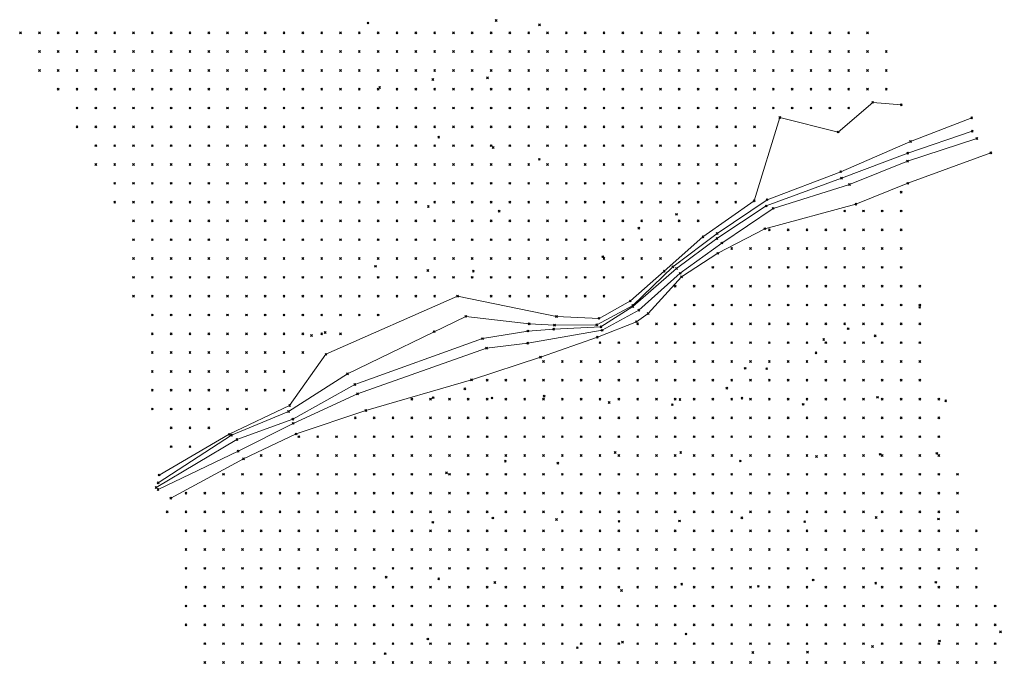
# Model space of a CAD drawing. Header units: metres. Extents: x 441556 to 446409, y 432338 to 461058.
# Drawn here: x 441576.6 to 441733, y 459607.3 to 459710 of the extents above; entities that cross this region are included whole.
import ezdxf

# ---------------------------------------------------------------- set-up
doc = ezdxf.new("R2010")
doc.units = ezdxf.units.M
doc.header["$MEASUREMENT"] = 0
doc.header["$PDMODE"] = 35
doc.header["$PDSIZE"] = 0.15
for name, color, linetype, lineweight in [('DTM-BRE-RevN_GRP_FIRUL APEI', 2, 'Continuous', 0), ('DTM-BRE-RevN_GRP_RAU', 2, 'Continuous', 0), ('DTM-BRE-RevN_GRP_TALUZ SUS', 2, 'Continuous', 0), ('DTM-NOK-RevN_LIDAR_co_lidar', 91, 'Continuous', 0), ('DTM-NOK-RevN_RTK', 32, 'Continuous', 0)]:
    doc.layers.add(name, color=color, linetype=linetype, lineweight=lineweight)

msp = doc.modelspace()

# ---------------------------------------------------------------- linework, layer by layer
at = {"layer": 'DTM-BRE-RevN_GRP_FIRUL APEI'}
for p, q in [((441728.411, 459692.17, 411.005), (441718.114, 459688.663, 411.421)), ((441718.114, 459688.663, 411.421), (441707.566, 459684.701, 412.265)), ((441707.566, 459684.701, 412.265), (441695.576, 459680.254, 412.797)), ((441695.576, 459680.254, 412.797), (441687.715, 459675.065, 413.694)), ((441687.715, 459675.065, 413.694), (441681.257, 459670.286, 414.897)), ((441681.257, 459670.286, 414.897), (441674.319, 459664.214, 417.502)), ((441674.319, 459664.214, 417.502), (441669.231, 459660.983, 419.104)), ((441661.697, 459660.615, 422.203), (441657.561, 459660.319, 423.459)), ((441669.231, 459660.983, 419.104), (441661.697, 459660.615, 422.203)), ((441650.366, 459659.108, 425.289), (441630.018, 459651.801, 428.61)), ((441657.561, 459660.319, 423.459), (441650.366, 459659.108, 425.289)), ((441630.018, 459651.801, 428.61), (441620.131, 459646.261, 429.592)), ((441620.131, 459646.261, 429.592), (441611.218, 459643.018, 431.457)), ((441611.218, 459643.018, 431.457), (441598.356, 459635.364, 432.841))]:
    msp.add_line(p, q, dxfattribs=at)
at = {"layer": 'DTM-BRE-RevN_GRP_RAU'}
for p, q in [((441728.315, 459694.32, 410.971), (441718.576, 459690.537, 411.454)), ((441718.576, 459690.537, 411.454), (441707.434, 459685.722, 412.022)), ((441729.121, 459691.028, 411.126), (441718.086, 459687.406, 411.567)), ((441718.086, 459687.406, 411.567), (441708.841, 459683.666, 412.205)), ((441707.434, 459685.722, 412.022), (441695.695, 459681.256, 413.106)), ((441708.841, 459683.666, 412.205), (441696.666, 459679.875, 413.113)), ((441695.695, 459681.256, 413.106), (441687.738, 459675.882, 413.951)), ((441696.666, 459679.875, 413.113), (441688.482, 459674.354, 414.057)), ((441687.738, 459675.882, 413.951), (441680.69, 459670.561, 415.596)), ((441688.482, 459674.354, 414.057), (441681.856, 459669.52, 415.448)), ((441680.69, 459670.561, 415.596), (441674.285, 459664.389, 418.106)), ((441681.856, 459669.52, 415.448), (441675.264, 459663.658, 418.32)), ((441674.285, 459664.389, 418.106), (441668.556, 459661.316, 420.104)), ((441675.264, 459663.658, 418.32), (441669.428, 459660.435, 419.614)), ((441647.686, 459662.655, 426.124), (441628.825, 459653.481, 428.664)), ((441657.787, 459661.458, 424.28), (441647.686, 459662.655, 426.124)), ((441661.815, 459661.244, 423.007), (441657.787, 459661.458, 424.28)), ((441668.556, 459661.316, 420.104), (441661.815, 459661.244, 423.007)), ((441669.428, 459660.435, 419.614), (441657.549, 459658.398, 424.736)), ((441650.974, 459657.587, 426.005), (441630.418, 459650.296, 428.704)), ((441657.549, 459658.398, 424.736), (441650.974, 459657.587, 426.005)), ((441628.825, 459653.481, 428.664), (441619.435, 459647.489, 429.788)), ((441630.418, 459650.296, 428.704), (441620.171, 459645.601, 429.839)), ((441619.435, 459647.489, 429.788), (441610.368, 459643.7, 431.641)), ((441620.171, 459645.601, 429.839), (441611.426, 459641.167, 431.655)), ((441610.368, 459643.7, 431.641), (441598.662, 459636.104, 432.994)), ((441611.426, 459641.167, 431.655), (441598.635, 459635.046, 432.841))]:
    msp.add_line(p, q, dxfattribs=at)
at = {"layer": 'DTM-BRE-RevN_GRP_TALUZ SUS'}
for p, q in [((441712.537, 459696.778, 417.495), (441707.028, 459692.047, 418.373)), ((441717.108, 459696.395, 414.903), (441712.537, 459696.778, 417.495)), ((441697.754, 459694.362, 420.963), (441693.661, 459681.075, 414.409)), ((441707.028, 459692.047, 418.373), (441697.754, 459694.362, 420.963)), ((441731.351, 459688.724, 413.467), (441718.122, 459683.875, 414.51)), ((441718.122, 459683.875, 414.51), (441709.872, 459680.551, 414.89)), ((441693.661, 459681.075, 414.409), (441685.488, 459675.332, 415.72)), ((441709.872, 459680.551, 414.89), (441695.343, 459676.637, 414.795)), ((441695.343, 459676.637, 414.795), (441687.851, 459672.714, 416.139)), ((441685.488, 459675.332, 415.72), (441679.327, 459669.861, 416.941)), ((441687.851, 459672.714, 416.139), (441682.075, 459668.965, 417.208)), ((441679.327, 459669.861, 416.941), (441673.917, 459665.11, 418.713)), ((441682.075, 459668.965, 417.208), (441676.746, 459663.107, 420.003)), ((441646.379, 459665.862, 426.843), (441625.408, 459656.604, 428.825)), ((441662.147, 459662.642, 424.329), (441646.379, 459665.862, 426.843)), ((441673.917, 459665.11, 418.713), (441668.92, 459662.335, 422.82)), ((441668.92, 459662.335, 422.82), (441662.147, 459662.642, 424.329)), ((441676.746, 459663.107, 420.003), (441674.868, 459661.809, 420.172)), ((441674.868, 459661.809, 420.172), (441668.657, 459659.341, 422.777)), ((441668.657, 459659.341, 422.777), (441659.577, 459656.166, 426.652)), ((441625.408, 459656.604, 428.825), (441619.613, 459648.446, 430.394)), ((441659.577, 459656.166, 426.652), (441648.589, 459652.554, 429.721)), ((441648.589, 459652.554, 429.721), (441631.762, 459647.663, 429.144)), ((441619.613, 459648.446, 430.394), (441609.995, 459643.852, 432.135)), ((441631.762, 459647.663, 429.144), (441620.67, 459643.904, 430.768)), ((441609.995, 459643.852, 432.135), (441598.829, 459637.364, 433.842)), ((441620.67, 459643.904, 430.768), (441612.259, 459639.954, 432.224)), ((441612.259, 459639.954, 432.224), (441600.685, 459633.665, 434.72))]:
    msp.add_line(p, q, dxfattribs=at)
at = {"layer": 'DTM-NOK-RevN_LIDAR_co_lidar'}
for p in [(441576.732, 459707.87, 454.239), (441579.731, 459707.87, 453.428), (441582.731, 459707.87, 452.522), (441585.73, 459707.87, 451.8), (441588.729, 459707.87, 450.745), (441591.729, 459707.87, 450.204), (441594.728, 459707.87, 449.643), (441597.728, 459707.87, 448.738), (441600.727, 459707.87, 447.491), (441603.726, 459707.87, 445.14), (441606.726, 459707.87, 443.043), (441609.725, 459707.87, 440.913), (441612.724, 459707.87, 439.106), (441615.724, 459707.87, 437.738), (441618.723, 459707.87, 437.048), (441621.722, 459707.87, 436.37), (441624.722, 459707.87, 435.834), (441627.721, 459707.87, 435.208), (441630.72, 459707.87, 434.246), (441633.72, 459707.87, 433.416), (441636.719, 459707.87, 432.73), (441639.718, 459707.87, 432.213), (441642.718, 459707.87, 431.807), (441645.717, 459707.87, 431.388), (441648.716, 459707.87, 430.627), (441651.716, 459707.87, 430.372), (441654.715, 459707.87, 430.233), (441657.714, 459707.87, 430.016), (441660.714, 459707.87, 429.984), (441663.713, 459707.87, 429.325), (441666.712, 459707.87, 428.428), (441669.712, 459707.87, 428.013), (441672.711, 459707.87, 427.422), (441675.71, 459707.87, 426.61), (441678.71, 459707.87, 425.922), (441681.709, 459707.87, 425.299), (441684.708, 459707.87, 424.668), (441687.708, 459707.87, 423.817), (441690.707, 459707.87, 422.83), (441693.706, 459707.87, 422.174), (441696.706, 459707.87, 421.406), (441699.705, 459707.87, 420.471), (441702.704, 459707.87, 419.047), (441705.704, 459707.87, 418.196), (441708.703, 459707.87, 416.393), (441711.702, 459707.87, 415.339), (441579.731, 459704.871, 452.72), (441582.731, 459704.871, 451.805), (441585.73, 459704.871, 450.997), (441588.729, 459704.871, 450.192), (441591.729, 459704.871, 449.273), (441594.728, 459704.871, 448.726), (441597.728, 459704.871, 448.127), (441600.727, 459704.871, 447.227), (441603.726, 459704.871, 445.439), (441606.726, 459704.871, 443.488), (441609.725, 459704.871, 441.081), (441612.724, 459704.871, 439.435), (441615.724, 459704.871, 438.395), (441618.723, 459704.871, 437.114), (441621.722, 459704.871, 435.945), (441624.722, 459704.871, 435.535), (441627.721, 459704.871, 434.801), (441630.72, 459704.871, 433.972), (441633.72, 459704.871, 433.179), (441636.719, 459704.871, 432.47), (441639.718, 459704.871, 431.902), (441642.718, 459704.871, 431.433), (441645.717, 459704.871, 430.976), (441648.716, 459704.871, 430.176), (441651.716, 459704.871, 430.112), (441654.715, 459704.871, 429.925), (441657.714, 459704.871, 429.871), (441660.714, 459704.871, 429.457), (441663.713, 459704.871, 428.865), (441666.712, 459704.871, 427.994), (441669.712, 459704.871, 427.531), (441672.711, 459704.871, 427.029), (441675.71, 459704.871, 426.284), (441678.71, 459704.871, 425.643), (441681.709, 459704.871, 424.908), (441684.708, 459704.871, 424.228), (441687.708, 459704.871, 423.559), (441690.707, 459704.871, 422.825), (441693.706, 459704.871, 421.822), (441696.706, 459704.871, 420.933), (441699.705, 459704.871, 420.016), (441702.704, 459704.871, 417.298), (441705.704, 459704.871, 416.291), (441708.703, 459704.871, 415.862), (441711.702, 459704.871, 415.134), (441714.702, 459704.871, 414.625), (441579.731, 459701.872, 451.916), (441582.731, 459701.872, 451.191), (441585.73, 459701.872, 450.249), (441588.729, 459701.872, 449.466), (441591.729, 459701.872, 448.646), (441594.728, 459701.872, 448.052), (441597.728, 459701.872, 447.281), (441600.727, 459701.872, 446.494), (441603.726, 459701.872, 445.086), (441606.726, 459701.872, 443.128), (441609.725, 459701.872, 441.357), (441612.724, 459701.872, 439.786), (441615.724, 459701.872, 438.391), (441618.723, 459701.872, 437.198), (441621.722, 459701.872, 435.654), (441624.722, 459701.872, 435.102), (441627.721, 459701.872, 434.239), (441630.72, 459701.872, 433.648), (441633.72, 459701.872, 433.015), (441636.719, 459701.872, 432.164), (441639.718, 459701.872, 431.596), (441642.718, 459701.872, 430.955), (441645.717, 459701.872, 430.363), (441648.716, 459701.872, 429.831), (441651.716, 459701.872, 429.703), (441654.715, 459701.872, 429.534), (441657.714, 459701.872, 429.451), (441660.714, 459701.872, 428.703), (441663.713, 459701.872, 427.586), (441666.712, 459701.872, 427.247), (441669.712, 459701.872, 426.843), (441672.711, 459701.872, 426.219), (441675.71, 459701.872, 425.688), (441678.71, 459701.872, 425.261), (441681.709, 459701.872, 424.626), (441684.708, 459701.872, 423.864), (441687.708, 459701.872, 423.327), (441690.707, 459701.872, 422.684), (441693.706, 459701.872, 421.705), (441696.706, 459701.872, 420.89), (441699.705, 459701.872, 419.971), (441702.704, 459701.872, 417.827), (441705.704, 459701.872, 416.888), (441708.703, 459701.872, 416.381), (441711.702, 459701.872, 415.977), (441714.702, 459701.872, 414.668), (441582.731, 459698.872, 450.517), (441585.73, 459698.872, 449.247), (441588.729, 459698.872, 448.333), (441591.729, 459698.872, 447.714), (441594.728, 459698.872, 447.145), (441597.728, 459698.872, 446.424), (441600.727, 459698.872, 445.653), (441603.726, 459698.872, 444.58), (441606.726, 459698.872, 442.756), (441609.725, 459698.872, 441.437), (441612.724, 459698.872, 440.146), (441615.724, 459698.872, 438.927), (441618.723, 459698.872, 437.384), (441621.722, 459698.872, 435.781), (441624.722, 459698.872, 434.947), (441627.721, 459698.872, 433.695), (441630.72, 459698.872, 432.952), (441633.72, 459698.872, 432.185), (441636.719, 459698.872, 431.347), (441639.718, 459698.872, 430.553), (441642.718, 459698.872, 430.313), (441645.717, 459698.872, 429.639), (441648.716, 459698.872, 429.497), (441651.716, 459698.872, 429.207), (441654.715, 459698.872, 428.945), (441657.714, 459698.872, 428.64), (441660.714, 459698.872, 428.106), (441663.713, 459698.872, 427.514), (441666.712, 459698.872, 427.055), (441669.712, 459698.872, 426.428), (441672.711, 459698.872, 425.333), (441675.71, 459698.872, 424.76), (441678.71, 459698.872, 425.143), (441681.709, 459698.872, 424.525), (441684.708, 459698.872, 423.897), (441687.708, 459698.872, 423.142), (441690.707, 459698.872, 422.378), (441693.706, 459698.872, 421.658), (441696.706, 459698.872, 421.167), (441699.705, 459698.872, 420.447), (441702.704, 459698.872, 418.922), (441705.704, 459698.872, 417.658), (441708.703, 459698.872, 417.128), (441711.702, 459698.872, 417.046), (441714.702, 459698.872, 415.432), (441585.73, 459695.873, 448), (441588.729, 459695.873, 447.39), (441591.729, 459695.873, 446.756), (441594.728, 459695.873, 446.287), (441597.728, 459695.873, 445.592), (441600.727, 459695.873, 445.03), (441603.726, 459695.873, 443.778), (441606.726, 459695.873, 442.187), (441609.725, 459695.873, 440.704), (441612.724, 459695.873, 439.44), (441615.724, 459695.873, 438.584), (441618.723, 459695.873, 437.417), (441621.722, 459695.873, 436.104), (441624.722, 459695.873, 435.432), (441627.721, 459695.873, 434.465), (441630.72, 459695.873, 433.1), (441633.72, 459695.873, 431.951), (441636.719, 459695.873, 431.195), (441639.718, 459695.873, 430.433), (441642.718, 459695.873, 429.725), (441645.717, 459695.873, 429.222), (441648.716, 459695.873, 429.096), (441651.716, 459695.873, 428.737), (441654.715, 459695.873, 428.478), (441657.714, 459695.873, 428.053), (441660.714, 459695.873, 427.562), (441663.713, 459695.873, 427.215), (441666.712, 459695.873, 426.786), (441669.712, 459695.873, 425.668), (441672.711, 459695.873, 424.937), (441675.71, 459695.873, 424.065), (441678.71, 459695.873, 423.791), (441681.709, 459695.873, 423.858), (441684.708, 459695.873, 423.759), (441687.708, 459695.873, 423.142), (441690.707, 459695.873, 422.237), (441693.706, 459695.873, 421.542), (441696.706, 459695.873, 420.798), (441699.705, 459695.873, 420.277), (441702.704, 459695.873, 419.207), (441705.704, 459695.873, 417.567), (441708.703, 459695.873, 416.738), (441585.73, 459692.874, 447.422), (441588.729, 459692.874, 446.614), (441591.729, 459692.874, 445.916), (441594.728, 459692.874, 445.513), (441597.728, 459692.874, 445.063), (441600.727, 459692.874, 444.334), (441603.726, 459692.874, 442.62), (441606.726, 459692.874, 441.682), (441609.725, 459692.874, 440.192), (441612.724, 459692.874, 438.915), (441615.724, 459692.874, 437.927), (441618.723, 459692.874, 436.94), (441621.722, 459692.874, 435.927), (441624.722, 459692.874, 435.182), (441627.721, 459692.874, 434.435), (441630.72, 459692.874, 433.259), (441633.72, 459692.874, 431.989), (441636.719, 459692.874, 430.889), (441639.718, 459692.874, 430.235), (441642.718, 459692.874, 429.317), (441645.717, 459692.874, 428.828), (441648.716, 459692.874, 428.696), (441651.716, 459692.874, 428.324), (441654.715, 459692.874, 428.026), (441657.714, 459692.874, 427.737), (441660.714, 459692.874, 427.255), (441663.713, 459692.874, 426.381), (441666.712, 459692.874, 426.128), (441669.712, 459692.874, 425.429), (441672.711, 459692.874, 425.036), (441675.71, 459692.874, 423.923), (441678.71, 459692.874, 422.969), (441681.709, 459692.874, 422.483), (441684.708, 459692.874, 422.677), (441687.708, 459692.874, 422.194), (441690.707, 459692.874, 421.091), (441693.706, 459692.874, 420.319), (441588.729, 459689.874, 445.842), (441591.729, 459689.874, 445.257), (441594.728, 459689.874, 444.871), (441597.728, 459689.874, 444.339), (441600.727, 459689.874, 443.565), (441603.726, 459689.874, 441.833), (441606.726, 459689.874, 440.604), (441609.725, 459689.874, 439.45), (441612.724, 459689.874, 438.361), (441615.724, 459689.874, 437.389), (441618.723, 459689.874, 436.344), (441621.722, 459689.874, 435.37), (441624.722, 459689.874, 434.668), (441627.721, 459689.874, 433.956), (441630.72, 459689.874, 432.898), (441633.72, 459689.874, 432.039), (441636.719, 459689.874, 430.614), (441639.718, 459689.874, 429.782), (441642.718, 459689.874, 428.867), (441645.717, 459689.874, 428.541), (441648.716, 459689.874, 428.383), (441651.716, 459689.874, 428.085), (441654.715, 459689.874, 427.684), (441657.714, 459689.874, 427.437), (441660.714, 459689.874, 427.136), (441663.713, 459689.874, 425.532), (441666.712, 459689.874, 424.67), (441669.712, 459689.874, 424.166), (441672.711, 459689.874, 423.719), (441675.71, 459689.874, 423.157), (441678.71, 459689.874, 422.473), (441681.709, 459689.874, 421.601), (441684.708, 459689.874, 420.981), (441687.708, 459689.874, 420.912), (441690.707, 459689.874, 420.488), (441693.706, 459689.874, 419.558), (441588.729, 459686.875, 445.012), (441591.729, 459686.875, 444.5), (441594.728, 459686.875, 444.262), (441597.728, 459686.875, 443.71), (441600.727, 459686.875, 442.684), (441603.726, 459686.875, 441.297), (441606.726, 459686.875, 439.83), (441609.725, 459686.875, 438.7), (441612.724, 459686.875, 437.67), (441615.724, 459686.875, 436.518), (441618.723, 459686.875, 435.616), (441621.722, 459686.875, 434.609), (441624.722, 459686.875, 433.823), (441627.721, 459686.875, 433.14), (441630.72, 459686.875, 432.316), (441633.72, 459686.875, 431.293), (441636.719, 459686.875, 430.362), (441639.718, 459686.875, 429.175), (441642.718, 459686.875, 428.354), (441645.717, 459686.875, 428.19), (441648.716, 459686.875, 428.005), (441651.716, 459686.875, 427.758), (441654.715, 459686.875, 427.501), (441657.714, 459686.875, 427.21), (441660.714, 459686.875, 426.909), (441663.713, 459686.875, 425.582), (441666.712, 459686.875, 423.986), (441669.712, 459686.875, 422.989), (441672.711, 459686.875, 421.961), (441675.71, 459686.875, 421.315), (441678.71, 459686.875, 421.014), (441681.709, 459686.875, 420.503), (441684.708, 459686.875, 419.581), (441687.708, 459686.875, 419.074), (441690.707, 459686.875, 419.172), (441591.729, 459683.876, 443.913), (441594.728, 459683.876, 443.464), (441597.728, 459683.876, 441.914), (441600.727, 459683.876, 441.542), (441603.726, 459683.876, 440.463), (441606.726, 459683.876, 439.113), (441609.725, 459683.876, 438.151), (441612.724, 459683.876, 436.892), (441615.724, 459683.876, 435.875), (441618.723, 459683.876, 434.83), (441621.722, 459683.876, 433.945), (441624.722, 459683.876, 433.338), (441627.721, 459683.876, 432.27), (441630.72, 459683.876, 431.41), (441633.72, 459683.876, 430.692), (441636.719, 459683.876, 430.026), (441639.718, 459683.876, 428.301), (441642.718, 459683.876, 427.986), (441645.717, 459683.876, 427.829), (441648.716, 459683.876, 427.674), (441651.716, 459683.876, 427.458), (441654.715, 459683.876, 427.205), (441657.714, 459683.876, 426.951), (441660.714, 459683.876, 426.729), (441663.713, 459683.876, 426.112), (441666.712, 459683.876, 424.913), (441669.712, 459683.876, 423.207), (441672.711, 459683.876, 421.693), (441675.71, 459683.876, 420.73), (441678.71, 459683.876, 419.714), (441681.709, 459683.876, 418.774), (441684.708, 459683.876, 418.359), (441687.708, 459683.876, 417.991), (441690.707, 459683.876, 416.916), (441717.062, 459682.464, 413.708), (441591.729, 459680.876, 443.069), (441594.728, 459680.876, 442.47), (441597.728, 459680.876, 441.702), (441600.727, 459680.876, 440.452), (441603.726, 459680.876, 439.401), (441606.726, 459680.876, 438.22), (441609.725, 459680.876, 436.661), (441612.724, 459680.876, 435.868), (441615.724, 459680.876, 435.294), (441618.723, 459680.876, 434.319), (441621.722, 459680.876, 433.386), (441624.722, 459680.876, 432.743), (441627.721, 459680.876, 431.631), (441630.72, 459680.876, 431.084), (441633.72, 459680.876, 430.093), (441636.719, 459680.876, 429.115), (441639.718, 459680.876, 427.929), (441642.718, 459680.876, 427.644), (441645.717, 459680.876, 427.532), (441648.716, 459680.876, 427.254), (441651.716, 459680.876, 427.163), (441654.715, 459680.876, 426.901), (441657.714, 459680.876, 426.695), (441660.714, 459680.876, 426.484), (441663.713, 459680.876, 426.125), (441666.712, 459680.876, 425.779), (441669.712, 459680.876, 425.353), (441672.711, 459680.876, 423.533), (441675.71, 459680.876, 422.159), (441678.71, 459680.876, 420.795), (441681.709, 459680.876, 419.009), (441684.708, 459680.876, 417.291), (441687.708, 459680.876, 416.852), (441690.707, 459680.876, 415.179), (441708.064, 459679.465, 414.179), (441711.064, 459679.465, 413.862), (441714.063, 459679.465, 415.182), (441717.062, 459679.465, 416.021), (441594.728, 459677.877, 441.547), (441597.728, 459677.877, 440.97), (441600.727, 459677.877, 439.751), (441603.726, 459677.877, 438.429), (441606.726, 459677.877, 437.357), (441609.725, 459677.877, 436.152), (441612.724, 459677.877, 435.318), (441615.724, 459677.877, 434.519), (441618.723, 459677.877, 433.582), (441621.722, 459677.877, 433.044), (441624.722, 459677.877, 431.133), (441627.721, 459677.877, 430.54), (441630.72, 459677.877, 429.921), (441633.72, 459677.877, 429.276), (441636.719, 459677.877, 428.282), (441639.718, 459677.877, 427.636), (441642.718, 459677.877, 427.325), (441645.717, 459677.877, 427.066), (441648.716, 459677.877, 426.929), (441651.716, 459677.877, 426.77), (441654.715, 459677.877, 426.627), (441657.714, 459677.877, 426.512), (441660.714, 459677.877, 426.209), (441663.713, 459677.877, 425.942), (441666.712, 459677.877, 425.485), (441669.712, 459677.877, 424.984), (441672.711, 459677.877, 424.347), (441675.71, 459677.877, 422.862), (441678.71, 459677.877, 420.632), (441681.709, 459677.877, 418.05), (441684.708, 459677.877, 416.332), (441696.067, 459676.466, 413.996), (441699.066, 459676.466, 414.895), (441702.066, 459676.466, 416.404), (441705.065, 459676.466, 416.859), (441708.064, 459676.466, 416.986), (441711.064, 459676.466, 416.939), (441714.063, 459676.466, 417.073), (441717.062, 459676.466, 417.444), (441594.728, 459674.878, 440.639), (441597.728, 459674.878, 440.2), (441600.727, 459674.878, 439.373), (441603.726, 459674.878, 437.948), (441606.726, 459674.878, 436.683), (441609.725, 459674.878, 435.697), (441612.724, 459674.878, 434.745), (441615.724, 459674.878, 433.813), (441618.723, 459674.878, 433.068), (441621.722, 459674.878, 432.065), (441624.722, 459674.878, 429.538), (441627.721, 459674.878, 429.703), (441630.72, 459674.878, 429.387), (441633.72, 459674.878, 428.225), (441636.719, 459674.878, 427.652), (441639.718, 459674.878, 427.467), (441642.718, 459674.878, 427.108), (441645.717, 459674.878, 426.826), (441648.716, 459674.878, 426.703), (441651.716, 459674.878, 426.481), (441654.715, 459674.878, 426.266), (441657.714, 459674.878, 426.072), (441660.714, 459674.878, 425.902), (441663.713, 459674.878, 425.586), (441666.712, 459674.878, 425.075), (441669.712, 459674.878, 424.759), (441672.711, 459674.878, 423.394), (441675.71, 459674.878, 421.443), (441678.71, 459674.878, 418.317), (441681.709, 459674.878, 416.318), (441690.068, 459673.466, 414.68), (441693.068, 459673.466, 415.559), (441696.067, 459673.466, 416.586), (441699.066, 459673.466, 417.792), (441702.066, 459673.466, 419.486), (441705.065, 459673.466, 419.906), (441708.064, 459673.466, 419.689), (441711.064, 459673.466, 419.185), (441714.063, 459673.466, 419.027), (441717.062, 459673.466, 419.691), (441594.728, 459671.878, 440.469), (441597.728, 459671.878, 439.557), (441600.727, 459671.878, 438.558), (441603.726, 459671.878, 437.324), (441606.726, 459671.878, 436.091), (441609.725, 459671.878, 434.996), (441612.724, 459671.878, 433.971), (441615.724, 459671.878, 433.076), (441618.723, 459671.878, 432.546), (441621.722, 459671.878, 431.833), (441624.722, 459671.878, 429.742), (441627.721, 459671.878, 429.102), (441630.72, 459671.878, 428.176), (441633.72, 459671.878, 427.659), (441636.719, 459671.878, 427.382), (441639.718, 459671.878, 427.222), (441642.718, 459671.878, 426.935), (441645.717, 459671.878, 426.805), (441648.716, 459671.878, 426.459), (441651.716, 459671.878, 426.219), (441654.715, 459671.878, 426.003), (441657.714, 459671.878, 425.757), (441660.714, 459671.878, 425.657), (441663.713, 459671.878, 425.525), (441666.712, 459671.878, 424.76), (441669.712, 459671.878, 424.122), (441672.711, 459671.878, 421.146), (441675.71, 459671.878, 418.675), (441678.71, 459671.878, 416.9), (441687.069, 459670.467, 416.518), (441690.068, 459670.467, 416.969), (441693.068, 459670.467, 417.374), (441696.067, 459670.467, 418.264), (441699.066, 459670.467, 419.573), (441702.066, 459670.467, 420.754), (441705.065, 459670.467, 422.247), (441708.064, 459670.467, 422.701), (441711.064, 459670.467, 422.131), (441714.063, 459670.467, 421.815), (441717.062, 459670.467, 422.104), (441594.728, 459668.879, 439.482), (441597.728, 459668.879, 438.492), (441600.727, 459668.879, 437.752), (441603.726, 459668.879, 436.74), (441606.726, 459668.879, 435.578), (441609.725, 459668.879, 434.632), (441612.724, 459668.879, 433.235), (441615.724, 459668.879, 432.586), (441618.723, 459668.879, 431.838), (441621.722, 459668.879, 430.601), (441624.722, 459668.879, 429.094), (441627.721, 459668.879, 428.319), (441630.72, 459668.879, 427.755), (441633.72, 459668.879, 427.505), (441636.719, 459668.879, 427.34), (441639.718, 459668.879, 427.103), (441642.718, 459668.879, 426.827), (441645.717, 459668.879, 426.654), (441648.716, 459668.879, 426.393), (441651.716, 459668.879, 425.706), (441654.715, 459668.879, 425.852), (441657.714, 459668.879, 425.527), (441660.714, 459668.879, 425.278), (441663.713, 459668.879, 425.121), (441666.712, 459668.879, 424.606), (441669.712, 459668.879, 423.643), (441672.711, 459668.879, 420.047), (441675.71, 459668.879, 417.197), (441681.07, 459667.468, 416.606), (441684.07, 459667.468, 418.786), (441687.069, 459667.468, 419.15), (441690.068, 459667.468, 419.553), (441693.068, 459667.468, 419.775), (441696.067, 459667.468, 420.643), (441699.066, 459667.468, 421.362), (441702.066, 459667.468, 422.363), (441705.065, 459667.468, 423.638), (441708.064, 459667.468, 424.055), (441711.064, 459667.468, 423.838), (441714.063, 459667.468, 423.766), (441717.062, 459667.468, 424.2), (441720.062, 459667.468, 425.847), (441594.728, 459665.88, 438.247), (441597.728, 459665.88, 437.413), (441600.727, 459665.88, 436.742), (441603.726, 459665.88, 436.19), (441606.726, 459665.88, 435.254), (441609.725, 459665.88, 434.03), (441612.724, 459665.88, 432.601), (441615.724, 459665.88, 431.578), (441618.723, 459665.88, 430.924), (441621.722, 459665.88, 429.704), (441624.722, 459665.88, 428.499), (441627.721, 459665.88, 427.996), (441630.72, 459665.88, 427.746), (441633.72, 459665.88, 427.634), (441636.719, 459665.88, 427.43), (441639.718, 459665.88, 427.137), (441642.718, 459665.88, 426.827), (441651.716, 459665.88, 425.3), (441654.715, 459665.88, 424.696), (441657.714, 459665.88, 425.31), (441660.714, 459665.88, 424.972), (441663.713, 459665.88, 424.663), (441666.712, 459665.88, 424.248), (441669.712, 459665.88, 423.585), (441681.07, 459664.468, 419.447), (441684.07, 459664.468, 420.593), (441687.069, 459664.468, 421.442), (441690.068, 459664.468, 421.602), (441693.068, 459664.468, 422.196), (441696.067, 459664.468, 422.898), (441699.066, 459664.468, 423.519), (441702.066, 459664.468, 424.044), (441705.065, 459664.468, 425.703), (441708.064, 459664.468, 426.33), (441711.064, 459664.468, 425.913), (441714.063, 459664.468, 425.667), (441717.062, 459664.468, 426.389), (441720.062, 459664.468, 427.715), (441597.728, 459662.88, 436.561), (441600.727, 459662.88, 435.54), (441603.726, 459662.88, 435.181), (441606.726, 459662.88, 434.829), (441609.725, 459662.88, 433.065), (441612.724, 459662.88, 432.2), (441615.724, 459662.88, 431.389), (441618.723, 459662.88, 430.556), (441621.722, 459662.88, 429.418), (441624.722, 459662.88, 428.491), (441627.721, 459662.88, 427.944), (441630.72, 459662.88, 427.868), (441633.72, 459662.88, 427.733), (441675.072, 459661.469, 419.344), (441678.071, 459661.469, 420.885), (441681.07, 459661.469, 421.555), (441684.07, 459661.469, 422.447), (441687.069, 459661.469, 424.018), (441690.068, 459661.469, 423.927), (441693.068, 459661.469, 424.811), (441696.067, 459661.469, 425.661), (441699.066, 459661.469, 425.817), (441702.066, 459661.469, 426.564), (441705.065, 459661.469, 427.856), (441708.064, 459661.469, 428.607), (441711.064, 459661.469, 428.41), (441714.063, 459661.469, 428.154), (441717.062, 459661.469, 428.407), (441720.062, 459661.469, 428.665), (441597.728, 459659.881, 436.337), (441600.727, 459659.881, 435.394), (441603.726, 459659.881, 434.918), (441606.726, 459659.881, 434.975), (441609.725, 459659.881, 432.95), (441612.724, 459659.881, 431.881), (441615.724, 459659.881, 431.169), (441618.723, 459659.881, 430.344), (441621.722, 459659.881, 429.519), (441624.722, 459659.881, 428.442), (441627.721, 459659.881, 428.102), (441669.073, 459658.47, 421.315), (441672.072, 459658.47, 420.685), (441675.072, 459658.47, 421.989), (441678.071, 459658.47, 423.34), (441681.07, 459658.47, 424.1), (441684.07, 459658.47, 424.807), (441687.069, 459658.47, 426.216), (441690.068, 459658.47, 427.333), (441693.068, 459658.47, 427.339), (441696.067, 459658.47, 428.207), (441699.066, 459658.47, 428.339), (441702.066, 459658.47, 429), (441705.065, 459658.47, 429.837), (441708.064, 459658.47, 430.17), (441711.064, 459658.47, 429.969), (441714.063, 459658.47, 429.591), (441717.062, 459658.47, 429.331), (441720.062, 459658.47, 429.005), (441597.728, 459656.881, 435.846), (441600.727, 459656.881, 435.27), (441603.726, 459656.881, 434.111), (441606.726, 459656.881, 433.895), (441609.725, 459656.881, 432.25), (441612.724, 459656.881, 431.565), (441615.724, 459656.881, 430.984), (441618.723, 459656.881, 430.278), (441621.722, 459656.881, 429.375), (441660.075, 459655.47, 425.831), (441663.074, 459655.47, 425.963), (441666.074, 459655.47, 425.848), (441669.073, 459655.47, 425.719), (441672.072, 459655.47, 425.889), (441675.072, 459655.47, 426.504), (441678.071, 459655.47, 426.495), (441681.07, 459655.47, 426.831), (441684.07, 459655.47, 427.552), (441687.069, 459655.47, 428.406), (441690.068, 459655.47, 430.094), (441693.068, 459655.47, 430.168), (441696.067, 459655.47, 430.765), (441699.066, 459655.47, 430.832), (441702.066, 459655.47, 430.922), (441705.065, 459655.47, 430.986), (441708.064, 459655.47, 430.731), (441711.064, 459655.47, 430.325), (441714.063, 459655.47, 429.865), (441717.062, 459655.47, 429.42), (441720.062, 459655.47, 428.993), (441597.728, 459653.882, 434.693), (441600.727, 459653.882, 433.831), (441603.726, 459653.882, 433.045), (441606.726, 459653.882, 432.379), (441609.725, 459653.882, 431.855), (441612.724, 459653.882, 431.342), (441615.724, 459653.882, 430.925), (441618.723, 459653.882, 430.073), (441651.077, 459652.471, 428.62), (441654.076, 459652.471, 428.509), (441657.076, 459652.471, 428.582), (441660.075, 459652.471, 428.818), (441663.074, 459652.471, 428.823), (441666.074, 459652.471, 428.85), (441669.073, 459652.471, 429.475), (441672.072, 459652.471, 430.041), (441675.072, 459652.471, 430.234), (441678.071, 459652.471, 429.627), (441681.07, 459652.471, 429.867), (441684.07, 459652.471, 430.502), (441687.069, 459652.471, 430.88), (441690.068, 459652.471, 432.198), (441693.068, 459652.471, 432.436), (441696.067, 459652.471, 432.452), (441699.066, 459652.471, 432.154), (441702.066, 459652.471, 431.763), (441705.065, 459652.471, 431.269), (441708.064, 459652.471, 430.728), (441711.064, 459652.471, 430.227), (441714.063, 459652.471, 429.756), (441717.062, 459652.471, 429.26), (441720.062, 459652.471, 428.836), (441597.728, 459650.883, 434.624), (441600.727, 459650.883, 433.624), (441603.726, 459650.883, 433.091), (441606.726, 459650.883, 432.464), (441609.725, 459650.883, 431.765), (441612.724, 459650.883, 431.564), (441615.724, 459650.883, 431.148), (441618.723, 459650.883, 430.298), (441639.079, 459649.472, 429.312), (441642.079, 459649.472, 429.793), (441645.078, 459649.472, 430.242), (441648.078, 459649.472, 430.608), (441651.077, 459649.472, 430.77), (441654.076, 459649.472, 430.932), (441657.076, 459649.472, 431.135), (441660.075, 459649.472, 431.225), (441663.074, 459649.472, 431.231), (441666.074, 459649.472, 431.486), (441669.073, 459649.472, 431.997), (441672.072, 459649.472, 432.41), (441675.072, 459649.472, 432.675), (441678.071, 459649.472, 432.366), (441681.07, 459649.472, 432.486), (441684.07, 459649.472, 432.897), (441687.069, 459649.472, 433.139), (441690.068, 459649.472, 433.419), (441693.068, 459649.472, 433.192), (441696.067, 459649.472, 432.773), (441699.066, 459649.472, 432.323), (441702.066, 459649.472, 431.779), (441705.065, 459649.472, 431.18), (441708.064, 459649.472, 430.548), (441711.064, 459649.472, 429.995), (441714.063, 459649.472, 429.498), (441717.062, 459649.472, 429.002), (441720.062, 459649.472, 428.578), (441723.061, 459649.472, 428.164), (441597.728, 459647.883, 434.42), (441600.727, 459647.883, 433.46), (441603.726, 459647.883, 433.081), (441606.726, 459647.883, 432.368), (441609.725, 459647.883, 431.874), (441612.724, 459647.883, 431.435), (441630.081, 459646.472, 429.235), (441633.081, 459646.472, 429.346), (441636.08, 459646.472, 429.513), (441639.079, 459646.472, 429.929), (441642.079, 459646.472, 430.452), (441645.078, 459646.472, 431.084), (441648.078, 459646.472, 431.516), (441651.077, 459646.472, 431.915), (441654.076, 459646.472, 432.279), (441657.076, 459646.472, 432.566), (441660.075, 459646.472, 432.704), (441663.074, 459646.472, 432.866), (441666.074, 459646.472, 433.213), (441669.073, 459646.472, 433.565), (441672.072, 459646.472, 433.858), (441675.072, 459646.472, 434.031), (441678.071, 459646.472, 433.942), (441681.07, 459646.472, 433.789), (441684.07, 459646.472, 433.884), (441687.069, 459646.472, 433.853), (441690.068, 459646.472, 433.359), (441693.068, 459646.472, 432.823), (441696.067, 459646.472, 432.348), (441699.066, 459646.472, 431.995), (441702.066, 459646.472, 431.531), (441705.065, 459646.472, 430.962), (441708.064, 459646.472, 430.278), (441711.064, 459646.472, 429.687), (441714.063, 459646.472, 429.166), (441717.062, 459646.472, 428.674), (441720.062, 459646.472, 428.237), (441723.061, 459646.472, 427.817), (441600.727, 459644.884, 433.292), (441603.726, 459644.884, 432.923), (441606.726, 459644.884, 432.02), (441621.083, 459643.473, 430.292), (441624.083, 459643.473, 430.224), (441627.082, 459643.473, 430.112), (441630.081, 459643.473, 429.901), (441633.081, 459643.473, 430.099), (441636.08, 459643.473, 430.534), (441639.079, 459643.473, 431.499), (441642.079, 459643.473, 432.145), (441645.078, 459643.473, 432.949), (441648.078, 459643.473, 433.238), (441651.077, 459643.473, 433.291), (441654.076, 459643.473, 433.386), (441657.076, 459643.473, 433.372), (441660.075, 459643.473, 433.38), (441663.074, 459643.473, 433.522), (441666.074, 459643.473, 433.739), (441669.073, 459643.473, 434.087), (441672.072, 459643.473, 434.413), (441675.072, 459643.473, 434.467), (441678.071, 459643.473, 434.374), (441681.07, 459643.473, 434.207), (441684.07, 459643.473, 433.969), (441687.069, 459643.473, 433.539), (441690.068, 459643.473, 432.962), (441693.068, 459643.473, 432.37), (441696.067, 459643.473, 431.896), (441699.066, 459643.473, 431.578), (441702.066, 459643.473, 431.178), (441705.065, 459643.473, 430.633), (441708.064, 459643.473, 429.973), (441711.064, 459643.473, 429.39), (441714.063, 459643.473, 428.87), (441717.062, 459643.473, 428.373), (441720.062, 459643.473, 427.934), (441723.061, 459643.473, 427.517), (441600.727, 459641.885, 433.383), (441603.726, 459641.885, 432.616), (441615.085, 459640.474, 431.708), (441618.084, 459640.474, 431.397), (441621.083, 459640.474, 431.09), (441624.083, 459640.474, 431.007), (441627.082, 459640.474, 431.048), (441630.081, 459640.474, 431.15), (441633.081, 459640.474, 431.658), (441636.08, 459640.474, 432.483), (441639.079, 459640.474, 433.896), (441642.079, 459640.474, 434.966), (441645.078, 459640.474, 436.271), (441648.078, 459640.474, 436.639), (441651.077, 459640.474, 436.301), (441654.076, 459640.474, 435.949), (441657.076, 459640.474, 435.442), (441660.075, 459640.474, 435.03), (441663.074, 459640.474, 434.914), (441666.074, 459640.474, 434.95), (441669.073, 459640.474, 435.187), (441672.072, 459640.474, 435.314), (441675.072, 459640.474, 435.069), (441678.071, 459640.474, 434.82), (441681.07, 459640.474, 434.571), (441684.07, 459640.474, 434.207), (441687.069, 459640.474, 433.673), (441690.068, 459640.474, 432.964), (441693.068, 459640.474, 432.295), (441696.067, 459640.474, 431.734), (441699.066, 459640.474, 431.272), (441702.066, 459640.474, 430.836), (441705.065, 459640.474, 430.267), (441708.064, 459640.474, 429.702), (441711.064, 459640.474, 429.139), (441714.063, 459640.474, 428.607), (441717.062, 459640.474, 428.11), (441720.062, 459640.474, 427.685), (441723.061, 459640.474, 427.263), (441609.086, 459637.474, 432.471), (441612.085, 459637.474, 432.457), (441615.085, 459637.474, 432.234), (441618.084, 459637.474, 431.869), (441621.083, 459637.474, 431.877), (441624.083, 459637.474, 432.188), (441627.082, 459637.474, 432.852), (441630.081, 459637.474, 433.169), (441633.081, 459637.474, 433.934), (441636.08, 459637.474, 434.663), (441639.079, 459637.474, 435.807), (441642.079, 459637.474, 437.27), (441645.078, 459637.474, 438.736), (441648.078, 459637.474, 439.16), (441651.077, 459637.474, 438.817), (441654.076, 459637.474, 438.272), (441657.076, 459637.474, 437.757), (441660.075, 459637.474, 437.394), (441663.074, 459637.474, 437.123), (441666.074, 459637.474, 436.858), (441669.073, 459637.474, 436.57), (441672.072, 459637.474, 436.137), (441675.072, 459637.474, 435.662), (441678.071, 459637.474, 435.268), (441681.07, 459637.474, 434.849), (441684.07, 459637.474, 434.371), (441687.069, 459637.474, 433.776), (441690.068, 459637.474, 433.007), (441693.068, 459637.474, 432.311), (441696.067, 459637.474, 431.677), (441699.066, 459637.474, 431.01), (441702.066, 459637.474, 430.509), (441705.065, 459637.474, 429.946), (441708.064, 459637.474, 429.444), (441711.064, 459637.474, 428.904), (441714.063, 459637.474, 428.337), (441717.062, 459637.474, 427.825), (441720.062, 459637.474, 427.398), (441723.061, 459637.474, 426.993), (441726.06, 459637.474, 426.56), (441603.087, 459634.475, 433.573), (441606.087, 459634.475, 433.684), (441609.086, 459634.475, 433.575), (441612.085, 459634.475, 433.213), (441615.085, 459634.475, 432.846), (441618.084, 459634.475, 432.726), (441621.083, 459634.475, 433.345), (441624.083, 459634.475, 433.976), (441627.082, 459634.475, 435.249), (441630.081, 459634.475, 435.63), (441633.081, 459634.475, 436.36), (441636.08, 459634.475, 436.738), (441639.079, 459634.475, 437.854), (441642.079, 459634.475, 439.297), (441645.078, 459634.475, 440.031), (441648.078, 459634.475, 439.908), (441651.077, 459634.475, 439.436), (441654.076, 459634.475, 438.769), (441657.076, 459634.475, 438.199), (441660.075, 459634.475, 437.79), (441663.074, 459634.475, 437.391), (441666.074, 459634.475, 436.984), (441669.073, 459634.475, 436.546), (441672.072, 459634.475, 436.082), (441675.072, 459634.475, 435.625), (441678.071, 459634.475, 435.158), (441681.07, 459634.475, 434.634), (441684.07, 459634.475, 434.079), (441687.069, 459634.475, 433.517), (441690.068, 459634.475, 432.834), (441693.068, 459634.475, 432.159), (441696.067, 459634.475, 431.482), (441699.066, 459634.475, 430.772), (441702.066, 459634.475, 430.142), (441705.065, 459634.475, 429.628), (441708.064, 459634.475, 429.102), (441711.064, 459634.475, 428.555), (441714.063, 459634.475, 428.015), (441717.062, 459634.475, 427.544), (441720.062, 459634.475, 427.125), (441723.061, 459634.475, 426.728), (441726.06, 459634.475, 426.332), (441600.088, 459631.476, 435.652), (441603.087, 459631.476, 436.104), (441606.087, 459631.476, 435.757), (441609.086, 459631.476, 434.957), (441612.085, 459631.476, 434.422), (441615.085, 459631.476, 434.168), (441618.084, 459631.476, 434.468), (441621.083, 459631.476, 435.45), (441624.083, 459631.476, 436.468), (441627.082, 459631.476, 437.458), (441630.081, 459631.476, 438.229), (441633.081, 459631.476, 438.67), (441636.08, 459631.476, 438.796), (441639.079, 459631.476, 439.409), (441642.079, 459631.476, 440.53), (441645.078, 459631.476, 440.666), (441648.078, 459631.476, 440.189), (441651.077, 459631.476, 439.596), (441654.076, 459631.476, 438.916), (441657.076, 459631.476, 438.26), (441660.075, 459631.476, 437.727), (441663.074, 459631.476, 437.272), (441666.074, 459631.476, 436.818), (441669.073, 459631.476, 436.325), (441672.072, 459631.476, 435.852), (441675.072, 459631.476, 435.457), (441678.071, 459631.476, 435.026), (441681.07, 459631.476, 434.484), (441684.07, 459631.476, 433.908), (441687.069, 459631.476, 433.252), (441690.068, 459631.476, 432.575), (441693.068, 459631.476, 431.842), (441696.067, 459631.476, 431.167), (441699.066, 459631.476, 430.46), (441702.066, 459631.476, 429.809), (441705.065, 459631.476, 429.276), (441708.064, 459631.476, 428.779), (441711.064, 459631.476, 428.254), (441714.063, 459631.476, 427.759), (441717.062, 459631.476, 427.322), (441720.062, 459631.476, 426.898), (441723.061, 459631.476, 426.508), (441726.06, 459631.476, 426.151), (441603.087, 459628.476, 438.524), (441606.087, 459628.476, 437.668), (441609.086, 459628.476, 436.618), (441612.085, 459628.476, 436.011), (441615.085, 459628.476, 435.822), (441618.084, 459628.476, 436.376), (441621.083, 459628.476, 437.693), (441624.083, 459628.476, 438.6), (441627.082, 459628.476, 439.222), (441630.081, 459628.476, 439.971), (441633.081, 459628.476, 440.503), (441636.08, 459628.476, 440.732), (441639.079, 459628.476, 441.259), (441642.079, 459628.476, 441.651), (441645.078, 459628.476, 441.232), (441648.078, 459628.476, 440.443), (441651.077, 459628.476, 439.823), (441654.076, 459628.476, 439.219), (441657.076, 459628.476, 438.411), (441660.075, 459628.476, 437.697), (441663.074, 459628.476, 437.23), (441666.074, 459628.476, 436.755), (441669.073, 459628.476, 436.231), (441672.072, 459628.476, 435.81), (441675.072, 459628.476, 435.424), (441678.071, 459628.476, 434.941), (441681.07, 459628.476, 434.319), (441684.07, 459628.476, 433.682), (441687.069, 459628.476, 432.916), (441690.068, 459628.476, 432.167), (441693.068, 459628.476, 431.488), (441696.067, 459628.476, 430.785), (441699.066, 459628.476, 430.105), (441702.066, 459628.476, 429.484), (441705.065, 459628.476, 428.987), (441708.064, 459628.476, 428.526), (441711.064, 459628.476, 428.042), (441714.063, 459628.476, 427.552), (441717.062, 459628.476, 427.136), (441720.062, 459628.476, 426.744), (441723.061, 459628.476, 426.357), (441726.06, 459628.476, 425.976), (441729.06, 459628.476, 425.575), (441603.087, 459625.477, 440.658), (441606.087, 459625.477, 439.54), (441609.086, 459625.477, 438.671), (441612.085, 459625.477, 437.976), (441615.085, 459625.477, 437.826), (441618.084, 459625.477, 438.581), (441621.083, 459625.477, 439.645), (441624.083, 459625.477, 440.769), (441627.082, 459625.477, 441.81), (441630.081, 459625.477, 442.304), (441633.081, 459625.477, 442.938), (441636.08, 459625.477, 443.031), (441639.079, 459625.477, 442.682), (441642.079, 459625.477, 442.279), (441645.078, 459625.477, 441.729), (441648.078, 459625.477, 440.757), (441651.077, 459625.477, 440.003), (441654.076, 459625.477, 439.377), (441657.076, 459625.477, 438.503), (441660.075, 459625.477, 437.657), (441663.074, 459625.477, 437.081), (441666.074, 459625.477, 436.59), (441669.073, 459625.477, 436.122), (441672.072, 459625.477, 435.708), (441675.072, 459625.477, 435.193), (441678.071, 459625.477, 434.59), (441681.07, 459625.477, 433.928), (441684.07, 459625.477, 433.237), (441687.069, 459625.477, 432.511), (441690.068, 459625.477, 431.754), (441693.068, 459625.477, 431.118), (441696.067, 459625.477, 430.416), (441699.066, 459625.477, 429.77), (441702.066, 459625.477, 429.194), (441705.065, 459625.477, 428.727), (441708.064, 459625.477, 428.315), (441711.064, 459625.477, 427.809), (441714.063, 459625.477, 427.328), (441717.062, 459625.477, 426.961), (441720.062, 459625.477, 426.567), (441723.061, 459625.477, 426.112), (441726.06, 459625.477, 425.707), (441729.06, 459625.477, 425.344), (441603.087, 459622.478, 443.014), (441606.087, 459622.478, 441.773), (441609.086, 459622.478, 440.563), (441612.085, 459622.478, 440.077), (441615.085, 459622.478, 439.937), (441618.084, 459622.478, 440.424), (441621.083, 459622.478, 441.438), (441624.083, 459622.478, 442.886), (441627.082, 459622.478, 443.725), (441630.081, 459622.478, 444.187), (441633.081, 459622.478, 444.103), (441636.08, 459622.478, 443.612), (441639.079, 459622.478, 443.134), (441642.079, 459622.478, 442.507), (441645.078, 459622.478, 441.779), (441648.078, 459622.478, 440.977), (441651.077, 459622.478, 440.218), (441654.076, 459622.478, 439.603), (441657.076, 459622.478, 438.851), (441660.075, 459622.478, 437.859), (441663.074, 459622.478, 437.001), (441666.074, 459622.478, 436.487), (441669.073, 459622.478, 436.02), (441672.072, 459622.478, 435.373), (441675.072, 459622.478, 434.731), (441678.071, 459622.478, 434.098), (441681.07, 459622.478, 433.368), (441684.07, 459622.478, 432.69), (441687.069, 459622.478, 431.985), (441690.068, 459622.478, 431.466), (441693.068, 459622.478, 430.777), (441696.067, 459622.478, 430.143), (441699.066, 459622.478, 429.563), (441702.066, 459622.478, 429.001), (441705.065, 459622.478, 428.547), (441708.064, 459622.478, 428.132), (441711.064, 459622.478, 427.65), (441714.063, 459622.478, 427.171), (441717.062, 459622.478, 426.753), (441720.062, 459622.478, 426.345), (441723.061, 459622.478, 425.931), (441726.06, 459622.478, 425.555), (441729.06, 459622.478, 425.162), (441603.087, 459619.478, 445.243), (441606.087, 459619.478, 443.954), (441609.086, 459619.478, 443.212), (441612.085, 459619.478, 442.467), (441615.085, 459619.478, 442.268), (441618.084, 459619.478, 442.798), (441621.083, 459619.478, 443.507), (441624.083, 459619.478, 444.923), (441627.082, 459619.478, 445.466), (441630.081, 459619.478, 444.925), (441633.081, 459619.478, 444.429), (441636.08, 459619.478, 443.858), (441639.079, 459619.478, 443.317), (441642.079, 459619.478, 442.595), (441645.078, 459619.478, 441.77), (441648.078, 459619.478, 441.111), (441651.077, 459619.478, 440.38), (441654.076, 459619.478, 439.642), (441657.076, 459619.478, 438.964), (441660.075, 459619.478, 438.11), (441663.074, 459619.478, 437.083), (441666.074, 459619.478, 436.272), (441669.073, 459619.478, 435.669), (441672.072, 459619.478, 434.952), (441675.072, 459619.478, 434.313), (441678.071, 459619.478, 433.653), (441681.07, 459619.478, 432.873), (441684.07, 459619.478, 432.165), (441687.069, 459619.478, 431.597), (441690.068, 459619.478, 430.99), (441693.068, 459619.478, 430.448), (441696.067, 459619.478, 429.95), (441699.066, 459619.478, 429.373), (441702.066, 459619.478, 428.844), (441705.065, 459619.478, 428.427), (441708.064, 459619.478, 427.981), (441711.064, 459619.478, 427.517), (441714.063, 459619.478, 427.045), (441717.062, 459619.478, 426.588), (441720.062, 459619.478, 426.172), (441723.061, 459619.478, 425.765), (441726.06, 459619.478, 425.373), (441729.06, 459619.478, 424.977), (441603.087, 459616.479, 447.512), (441606.087, 459616.479, 446.377), (441609.086, 459616.479, 445.72), (441612.085, 459616.479, 445.602), (441615.085, 459616.479, 445.68), (441618.084, 459616.479, 445.298), (441621.083, 459616.479, 445.762), (441624.083, 459616.479, 445.985), (441627.082, 459616.479, 445.861), (441630.081, 459616.479, 445.243), (441633.081, 459616.479, 444.709), (441636.08, 459616.479, 443.975), (441639.079, 459616.479, 443.416), (441642.079, 459616.479, 442.561), (441645.078, 459616.479, 441.797), (441648.078, 459616.479, 441.096), (441651.077, 459616.479, 440.316), (441654.076, 459616.479, 439.494), (441657.076, 459616.479, 438.72), (441660.075, 459616.479, 437.963), (441663.074, 459616.479, 437.016), (441666.074, 459616.479, 436.04), (441669.073, 459616.479, 435.321), (441672.072, 459616.479, 434.646), (441675.072, 459616.479, 433.946), (441678.071, 459616.479, 433.158), (441681.07, 459616.479, 432.371), (441684.07, 459616.479, 431.716), (441687.069, 459616.479, 431.195), (441690.068, 459616.479, 430.615), (441693.068, 459616.479, 430.134), (441696.067, 459616.479, 429.733), (441699.066, 459616.479, 429.175), (441702.066, 459616.479, 428.696), (441705.065, 459616.479, 428.261), (441708.064, 459616.479, 427.802), (441711.064, 459616.479, 427.346), (441714.063, 459616.479, 426.885), (441717.062, 459616.479, 426.431), (441720.062, 459616.479, 425.978), (441723.061, 459616.479, 425.542), (441726.06, 459616.479, 425.127), (441729.06, 459616.479, 424.725), (441732.059, 459616.479, 424.264), (441603.087, 459613.48, 449.516), (441606.087, 459613.48, 448.663), (441609.086, 459613.48, 448.082), (441612.085, 459613.48, 447.837), (441615.085, 459613.48, 447.407), (441618.084, 459613.48, 447.133), (441621.083, 459613.48, 446.932), (441624.083, 459613.48, 446.519), (441627.082, 459613.48, 445.8), (441630.081, 459613.48, 445.188), (441633.081, 459613.48, 444.67), (441636.08, 459613.48, 443.928), (441639.079, 459613.48, 443.311), (441642.079, 459613.48, 442.563), (441645.078, 459613.48, 441.768), (441648.078, 459613.48, 440.92), (441651.077, 459613.48, 440.174), (441654.076, 459613.48, 439.408), (441657.076, 459613.48, 438.571), (441660.075, 459613.48, 437.678), (441663.074, 459613.48, 436.751), (441666.074, 459613.48, 435.864), (441669.073, 459613.48, 435.08), (441672.072, 459613.48, 434.407), (441675.072, 459613.48, 433.711), (441678.071, 459613.48, 432.907), (441681.07, 459613.48, 432.037), (441684.07, 459613.48, 431.259), (441687.069, 459613.48, 430.668), (441690.068, 459613.48, 430.261), (441693.068, 459613.48, 429.963), (441696.067, 459613.48, 429.553), (441699.066, 459613.48, 429.032), (441702.066, 459613.48, 428.553), (441705.065, 459613.48, 428.149), (441708.064, 459613.48, 427.686), (441711.064, 459613.48, 427.218), (441714.063, 459613.48, 426.76), (441717.062, 459613.48, 426.306), (441720.062, 459613.48, 425.844), (441723.061, 459613.48, 425.375), (441726.06, 459613.48, 424.913), (441729.06, 459613.48, 424.451), (441732.059, 459613.48, 423.952), (441606.087, 459610.48, 449.879), (441609.086, 459610.48, 449.459), (441612.085, 459610.48, 448.942), (441615.085, 459610.48, 448.46), (441618.084, 459610.48, 447.912), (441621.083, 459610.48, 447.255), (441624.083, 459610.48, 446.61), (441627.082, 459610.48, 445.917), (441630.081, 459610.48, 445.157), (441633.081, 459610.48, 444.525), (441636.08, 459610.48, 443.984), (441639.079, 459610.48, 443.435), (441642.079, 459610.48, 442.588), (441645.078, 459610.48, 441.759), (441648.078, 459610.48, 440.93), (441651.077, 459610.48, 440.082), (441654.076, 459610.48, 439.232), (441657.076, 459610.48, 438.399), (441660.075, 459610.48, 437.522), (441663.074, 459610.48, 436.585), (441666.074, 459610.48, 435.663), (441669.073, 459610.48, 434.845), (441672.072, 459610.48, 434.197), (441675.072, 459610.48, 433.59), (441678.071, 459610.48, 432.863), (441681.07, 459610.48, 431.946), (441684.07, 459610.48, 431.178), (441687.069, 459610.48, 430.514), (441690.068, 459610.48, 430.086), (441693.068, 459610.48, 429.843), (441696.067, 459610.48, 429.426), (441699.066, 459610.48, 428.93), (441702.066, 459610.48, 428.491), (441705.065, 459610.48, 428.061), (441708.064, 459610.48, 427.617), (441711.064, 459610.48, 427.029), (441714.063, 459610.48, 426.575), (441717.062, 459610.48, 426.211), (441720.062, 459610.48, 425.773), (441723.061, 459610.48, 425.275), (441726.06, 459610.48, 424.764), (441729.06, 459610.48, 424.235), (441732.059, 459610.48, 423.706), (441606.087, 459607.481, 450.655), (441609.086, 459607.481, 449.996), (441612.085, 459607.481, 449.371), (441615.085, 459607.481, 448.796), (441618.084, 459607.481, 448.106), (441621.083, 459607.481, 447.398), (441624.083, 459607.481, 446.709), (441627.082, 459607.481, 445.878), (441630.081, 459607.481, 445.132), (441633.081, 459607.481, 444.566), (441636.08, 459607.481, 444.08), (441639.079, 459607.481, 443.349), (441642.079, 459607.481, 442.487), (441645.078, 459607.481, 441.717), (441648.078, 459607.481, 440.888), (441651.077, 459607.481, 440.011), (441654.076, 459607.481, 439.118), (441657.076, 459607.481, 438.229), (441660.075, 459607.481, 437.321), (441663.074, 459607.481, 436.391), (441666.074, 459607.481, 435.505), (441669.073, 459607.481, 434.733), (441672.072, 459607.481, 434.057), (441675.072, 459607.481, 433.405), (441678.071, 459607.481, 432.791), (441681.07, 459607.481, 432.076), (441684.07, 459607.481, 431.372), (441687.069, 459607.481, 430.737), (441690.068, 459607.481, 430.25), (441693.068, 459607.481, 429.862), (441696.067, 459607.481, 429.448), (441699.066, 459607.481, 428.96), (441702.066, 459607.481, 428.457), (441705.065, 459607.481, 427.99), (441708.064, 459607.481, 427.542), (441711.064, 459607.481, 426.889), (441714.063, 459607.481, 426.468), (441717.062, 459607.481, 426.159), (441720.062, 459607.481, 425.722), (441723.061, 459607.481, 425.18), (441726.06, 459607.481, 424.62), (441729.06, 459607.481, 424.114), (441732.059, 459607.481, 423.6)]:
    msp.add_point(p, dxfattribs=at)
at = {"layer": 'DTM-NOK-RevN_RTK'}
for p in [(441632.105, 459709.43, 434.335), (441652.539, 459709.819, 431.119), (441659.434, 459709.13, 430.415), (441642.441, 459700.428, 431.205), (441651.146, 459700.692, 430.244), (441633.952, 459699.139, 432.656), (441712.537, 459696.778, 417.495), (441717.108, 459696.395, 414.903), (441697.754, 459694.362, 420.963), (441728.315, 459694.32, 410.971), (441707.028, 459692.047, 418.373), (441728.411, 459692.17, 411.005), (441643.372, 459691.228, 429.262), (441718.576, 459690.537, 411.454), (441729.121, 459691.028, 411.126), (441652.052, 459689.595, 428.461), (441718.114, 459688.663, 411.421), (441731.351, 459688.724, 413.467), (441659.417, 459687.685, 427.523), (441718.086, 459687.406, 411.567), (441707.434, 459685.722, 412.022), (441707.566, 459684.701, 412.265), (441718.122, 459683.875, 414.51), (441708.841, 459683.666, 412.205), (441693.661, 459681.075, 414.409), (441695.695, 459681.256, 413.106), (441641.718, 459680.164, 428.142), (441653.021, 459679.415, 427.243), (441695.576, 459680.254, 412.797), (441696.666, 459679.875, 413.113), (441709.872, 459680.551, 414.89), (441681.252, 459678.922, 420.011), (441675.278, 459676.736, 424.083), (441695.343, 459676.637, 414.795), (441685.488, 459675.332, 415.72), (441687.715, 459675.065, 413.694), (441687.738, 459675.882, 413.951), (441688.482, 459674.354, 414.057), (441669.512, 459672.175, 424.815), (441687.851, 459672.714, 416.139), (441633.306, 459670.638, 428.034), (441641.649, 459669.96, 427.347), (441648.898, 459669.873, 426.778), (441679.327, 459669.861, 416.941), (441680.69, 459670.561, 415.596), (441681.257, 459670.286, 414.897), (441681.856, 459669.52, 415.448), (441682.075, 459668.965, 417.208), (441646.379, 459665.862, 426.843), (441673.917, 459665.11, 418.713), (441674.285, 459664.389, 418.106), (441674.319, 459664.214, 417.502), (441675.264, 459663.658, 418.32), (441720.02, 459664.105, 428.863), (441647.686, 459662.655, 426.124), (441662.147, 459662.642, 424.329), (441668.92, 459662.335, 422.82), (441676.746, 459663.107, 420.003), (441657.787, 459661.458, 424.28), (441661.697, 459660.615, 422.203), (441661.815, 459661.244, 423.007), (441668.556, 459661.316, 420.104), (441669.231, 459660.983, 419.104), (441669.428, 459660.435, 419.614), (441674.868, 459661.809, 420.172), (441708.643, 459660.693, 430.387), (441623.096, 459659.598, 429.308), (441625.261, 459660.1, 428.692), (441642.639, 459660.218, 427.213), (441650.366, 459659.108, 425.289), (441657.561, 459660.319, 423.459), (441668.657, 459659.341, 422.777), (441704.732, 459658.977, 431.193), (441712.936, 459659.553, 430.202), (441650.974, 459657.587, 426.005), (441657.549, 459658.398, 424.736), (441625.408, 459656.604, 428.825), (441659.577, 459656.166, 426.652), (441703.508, 459656.86, 431.747), (441692.209, 459654.381, 432.708), (441695.635, 459654.317, 432.869), (441628.825, 459653.481, 428.664), (441648.589, 459652.554, 429.721), (441630.018, 459651.801, 428.61), (441647.54, 459651.102, 430.773), (441689.3, 459651.21, 433.818), (441630.418, 459650.296, 428.704), (441642.477, 459649.696, 430.015), (441651.862, 459649.649, 431.569), (441660.179, 459649.918, 432.143), (441681.825, 459649.416, 434.571), (441691.698, 459649.619, 433.713), (441713.299, 459649.756, 429.651), (441619.613, 459648.446, 430.394), (441670.541, 459648.936, 434.09), (441680.597, 459648.57, 434.577), (441701.464, 459648.629, 431.977), (441724.173, 459649.184, 427.852), (441619.435, 459647.489, 429.788), (441631.762, 459647.663, 429.144), (441620.131, 459646.261, 429.592), (441620.171, 459645.601, 429.839), (441609.995, 459643.852, 432.135), (441610.368, 459643.7, 431.641), (441620.67, 459643.904, 430.768), (441611.218, 459643.018, 431.457), (441611.426, 459641.167, 431.655), (441671.498, 459640.953, 436.145), (441681.938, 459640.966, 434.943), (441703.591, 459640.33, 430.677), (441713.734, 459640.666, 428.783), (441722.746, 459640.817, 427.379), (441612.259, 459639.954, 432.224), (441653.991, 459639.57, 437.868), (441662.349, 459639.236, 437.551), (441691.45, 459639.593, 432.968), (441598.829, 459637.364, 433.842), (441644.628, 459637.722, 439.171), (441598.356, 459635.364, 432.841), (441598.662, 459636.104, 432.994), (441598.635, 459635.046, 432.841), (441600.685, 459633.665, 434.72), (441642.44, 459629.821, 441.833), (441651.994, 459630.506, 439.779), (441662.156, 459630.284, 437.47), (441672.104, 459629.975, 435.942), (441681.732, 459630.036, 434.333), (441691.67, 459630.53, 432.044), (441701.692, 459629.924, 429.712), (441713.081, 459630.605, 427.892), (441723.015, 459630.341, 426.507), (441634.98, 459621.064, 444.051), (441643.366, 459620.811, 442.422), (441652.306, 459620.242, 440.132), (441682.1, 459619.971, 432.603), (441703.064, 459620.626, 428.901), (441713.013, 459620.12, 427.255), (441722.605, 459620.254, 425.934), (441663.066, 459619.435, 437.505), (441672.495, 459618.964, 434.772), (441694.301, 459619.609, 430.309), (441682.789, 459612.011, 431.682), (441732.893, 459612.351, 423.727), (441641.629, 459611.209, 442.916), (441672.661, 459610.712, 434.122), (441723.199, 459610.903, 425.373), (441634.822, 459608.888, 444.324), (441665.462, 459609.842, 435.841), (441693.431, 459609.075, 429.914), (441702.151, 459609.101, 428.617), (441712.512, 459610.014, 426.686)]:
    msp.add_point(p, dxfattribs=at)

doc.saveas('drawing.dxf')
